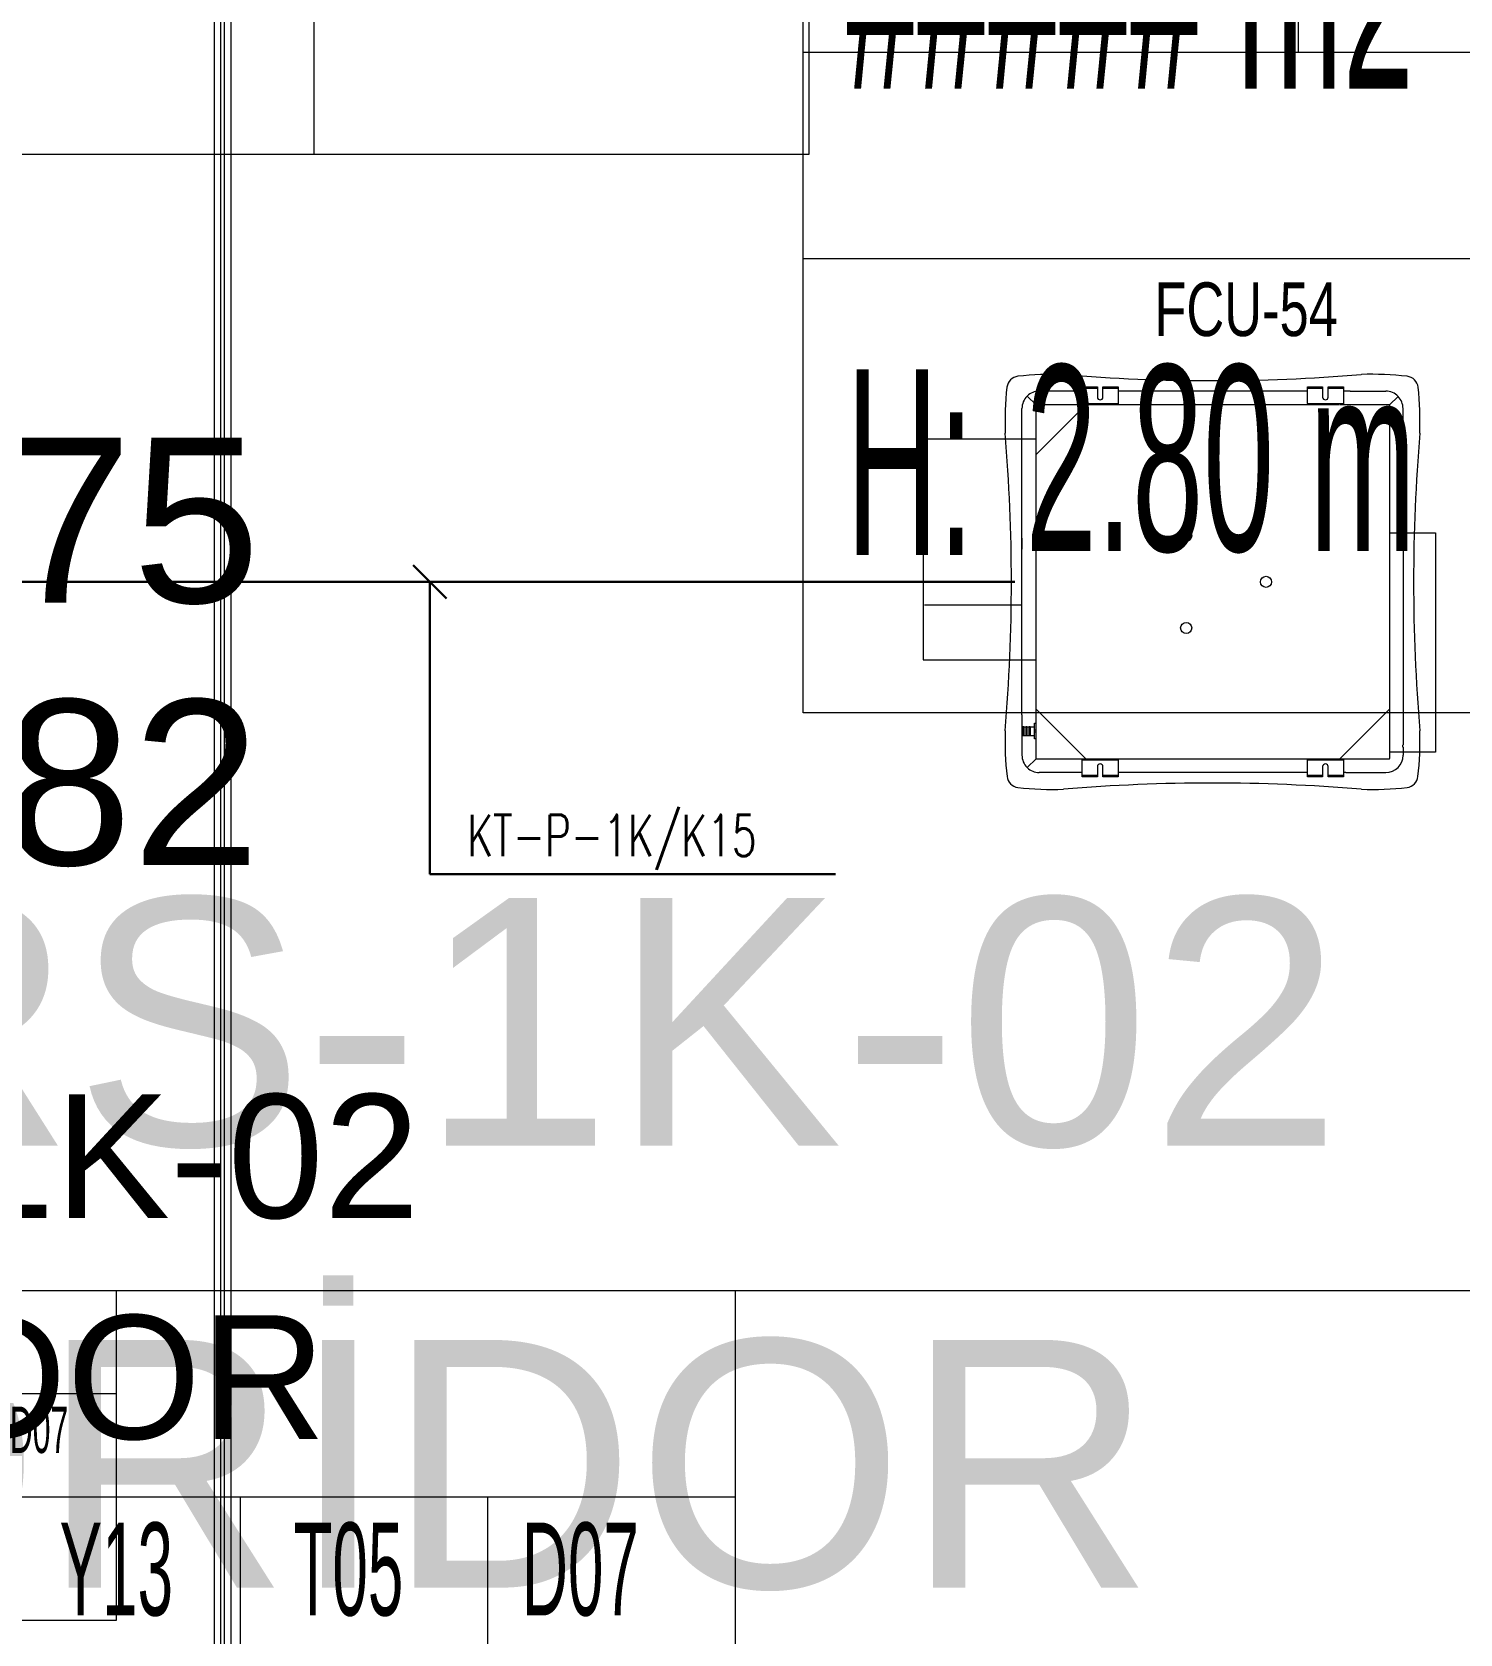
# Model space of a CAD drawing. Extents: x -9058 to 11890, y 0 to 4205.
# Drawn here: x 9290.9 to 9637.1, y 2776 to 3164.1 of the extents above; entities that cross this region are included whole.
import ezdxf
from ezdxf.enums import TextEntityAlignment as Align

# ---------------------------------------------------------------- set-up
doc = ezdxf.new("R2010")
doc.units = 0
doc.header["$MEASUREMENT"] = 0
doc.layers.get('0').update_dxf_attribs({"color": 9, "lineweight": 9})
for name, color, linetype, lineweight in [('40A', 9, 'Continuous', 9), ('E-KABLO', 7, 'Continuous', 30), ('E-YAZI', 7, 'Continuous', 30), ('M-TEFRIS2-015', 129, 'Continuous', 9), ('M-TEFRIS2-015 @ 10 (1)', 129, 'Continuous', 9), ('M-TEFRIS2-015 @ 10 (2)', 129, 'Continuous', 9), ('M-TEFRIS2-015 @ 20', 129, 'Continuous', 9), ('M-TEFRIS2-015 @ 5 (1)', 129, 'Continuous', 9), ('M-TEFRIS2-015 @ 5 (2)', 129, 'Continuous', 9), ('T-FC-KASETLİ-TAVAN', 3, 'Continuous', 20), ('T-FC-NUMARA', 62, 'Continuous', 9)]:
    doc.layers.add(name, color=color, linetype=linetype, lineweight=lineweight)
doc.styles.add('Arial', font='arial.ttf', dxfattribs={"height": 2.5})
doc.styles.add('E-YAZI', font='txttw.shx')
doc.styles.add('LUCIDASANS', font='arial.ttf', dxfattribs={"width": 0.8})
doc.styles.add('MuuM_TEXT-STANDART', font='ARIALN.TTF')

# ---------------------------------------------------------------- blocks, each defined once
blk = doc.blocks.new('0a_roomno2')
blk.add_lwpolyline([(30, -16), (0, -16), (0, 0), (30, 0)], close=True)
for points in [[(0, 0), (30, 0)], [(0, -5), (30, -5)], [(12, -5), (12, -16)], [(18, -5), (18, -16)], [(24, -5), (24, -16)], [(12, -10.5), (0, -10.5)]]:
    blk.add_lwpolyline(points)
at = {"layer": '40A'}
blk.add_lwpolyline([(0, 0), (30, 0)], dxfattribs=at)
at = {"style": 'MuuM_TEXT-STANDART', "width": 0.6}
blk.add_text('H:', height=2.25, dxfattribs=at).set_placement((0.525, -12.962), align=Align.MIDDLE_LEFT)
at = {"style": 'Arial'}
blk.add_attdef('ODANO', (0, 1.505), '', height=3, dxfattribs=at)
blk.add_attdef('MEKANADI', text='', height=3, dxfattribs=at).set_placement((0.525, -4.75), align=Align.BOTTOM_LEFT)
at = {"style": 'MuuM_TEXT-STANDART', "width": 0.6}
for tag, p in [('YER01', (15, -7)), ('TAVAN01', (20.625, -7)), ('DUVAR01', (26.25, -7)), ('YER02', (15, -10.375)), ('TAVAN02', (20.625, -10.375)), ('DUVAR02', (26.25, -10.375)), ('YER03', (15, -13.75)), ('TAVAN03', (20.625, -13.75)), ('DUVAR03', (26.25, -13.75))]:
    blk.add_attdef(tag, text='', height=2.25, dxfattribs=at).set_placement(p, align=Align.MIDDLE_CENTER)
at = {"style": 'MuuM_TEXT-STANDART'}
blk.add_attdef('M2', text='', height=2.25, dxfattribs=at).set_placement((1.323, -7.805), align=Align.MIDDLE_LEFT)
at = {"style": 'MuuM_TEXT-STANDART', "width": 0.6}
blk.add_attdef('TEMIZTAVANYUKSEKLIGI', text='', height=2.25, dxfattribs=at).set_placement((2.7, -13.162), align=Align.MIDDLE_LEFT)
blk = doc.blocks.new('*U647')
at = {"layer": 'M-TEFRIS2-015 @ 10 (1)'}
ref = blk.add_blockref('0a_roomno2', (9161.34, 2859.21), dxfattribs=dict(at, xscale=10, yscale=10, zscale=10))
ref.add_attrib('ODANO', ' PRS-1K-02', (9161.34, 2876.76), dxfattribs={"layer": '0', "height": 30, "style": 'Arial'})
ref.add_attrib('MEKANADI', 'KORİDOR', dxfattribs={"layer": '0', "height": 30, "style": 'Arial'}).set_placement((9166.59, 2814.21), align=Align.BOTTOM_LEFT)
ref.add_attrib('M2', '##### m2', dxfattribs={"layer": '0', "height": 22.5, "style": 'MuuM_TEXT-STANDART', "width": 0.6}).set_placement((9166.59, 2786.08), align=Align.MIDDLE_LEFT)
ref.add_attrib('TEMIZTAVANYUKSEKLIGI', '2.80 m', dxfattribs={"layer": '0', "height": 22.5, "style": 'MuuM_TEXT-STANDART', "width": 0.6}).set_placement((9188.34, 2730.09), align=Align.MIDDLE_LEFT)
ref.add_attrib('YER01', 'Y13', dxfattribs={"layer": '0', "height": 22.5, "style": 'MuuM_TEXT-STANDART', "width": 0.6}).set_placement((9311.34, 2791.71), align=Align.MIDDLE_CENTER)
ref.add_attrib('TAVAN01', 'T05', dxfattribs={"layer": '0', "height": 22.5, "style": 'MuuM_TEXT-STANDART', "width": 0.6}).set_placement((9367.59, 2791.71), align=Align.MIDDLE_CENTER)
ref.add_attrib('DUVAR01', 'D07', dxfattribs={"layer": '0', "height": 22.5, "style": 'MuuM_TEXT-STANDART', "width": 0.6}).set_placement((9423.84, 2791.71), align=Align.MIDDLE_CENTER)
ref.add_attrib('TAVAN02', 'T09', dxfattribs={"layer": '0', "height": 22.5, "style": 'MuuM_TEXT-STANDART', "width": 0.6}).set_placement((9367.59, 2757.96), align=Align.MIDDLE_CENTER)
at = {"layer": 'M-TEFRIS2-015 @ 10 (2)'}
ref = blk.add_blockref('0a_roomno2', (9161.34, 2859.21), dxfattribs=dict(at, xscale=10, yscale=10, zscale=10))
ref.add_attrib('ODANO', ' PRS-1K-02', (9161.34, 2876.76), dxfattribs={"layer": '0', "height": 30, "style": 'Arial'})
ref.add_attrib('MEKANADI', 'KORİDOR', dxfattribs={"layer": '0', "height": 30, "style": 'Arial'}).set_placement((9166.59, 2814.21), align=Align.BOTTOM_LEFT)
ref.add_attrib('M2', '##### m2', dxfattribs={"layer": '0', "height": 22.5, "style": 'MuuM_TEXT-STANDART', "width": 0.6}).set_placement((9166.59, 2786.08), align=Align.MIDDLE_LEFT)
ref.add_attrib('TEMIZTAVANYUKSEKLIGI', '2.80 m', dxfattribs={"layer": '0', "height": 22.5, "style": 'MuuM_TEXT-STANDART', "width": 0.6}).set_placement((9188.34, 2730.09), align=Align.MIDDLE_LEFT)
ref.add_attrib('YER01', 'Y13', dxfattribs={"layer": '0', "height": 22.5, "style": 'MuuM_TEXT-STANDART', "width": 0.6}).set_placement((9311.34, 2791.71), align=Align.MIDDLE_CENTER)
ref.add_attrib('TAVAN01', 'T05', dxfattribs={"layer": '0', "height": 22.5, "style": 'MuuM_TEXT-STANDART', "width": 0.6}).set_placement((9367.59, 2791.71), align=Align.MIDDLE_CENTER)
ref.add_attrib('DUVAR01', 'D07', dxfattribs={"layer": '0', "height": 22.5, "style": 'MuuM_TEXT-STANDART', "width": 0.6}).set_placement((9423.84, 2791.71), align=Align.MIDDLE_CENTER)
ref.add_attrib('TAVAN02', 'T09', dxfattribs={"layer": '0', "height": 22.5, "style": 'MuuM_TEXT-STANDART', "width": 0.6}).set_placement((9367.59, 2757.96), align=Align.MIDDLE_CENTER)
at = {"layer": 'M-TEFRIS2-015 @ 20'}
ref = blk.add_blockref('0a_roomno2', (9161.34, 2859.21), dxfattribs=dict(at, xscale=20, yscale=20, zscale=20))
ref.add_attrib('ODANO', ' PRS-1K-02', (9161.34, 2894.31), dxfattribs={"layer": '0', "height": 60, "style": 'Arial'})
ref.add_attrib('MEKANADI', 'KORİDOR', dxfattribs={"layer": '0', "height": 60, "style": 'Arial'}).set_placement((9171.84, 2769.21), align=Align.BOTTOM_LEFT)
at = {"layer": 'M-TEFRIS2-015 @ 5 (1)'}
ref = blk.add_blockref('0a_roomno2', (9161.34, 2859.21), dxfattribs=dict(at, xscale=5, yscale=5, zscale=5))
ref.add_attrib('ODANO', ' PRS-1K-02', (9161.34, 2867.98), dxfattribs={"layer": '0', "height": 15, "style": 'Arial'})
ref.add_attrib('MEKANADI', 'KORİDOR', dxfattribs={"layer": '0', "height": 15, "style": 'Arial'}).set_placement((9163.97, 2836.71), align=Align.BOTTOM_LEFT)
ref.add_attrib('M2', '##### m2', dxfattribs={"layer": '0', "height": 11.25, "style": 'MuuM_TEXT-STANDART', "width": 0.6}).set_placement((9163.97, 2822.64), align=Align.MIDDLE_LEFT)
ref.add_attrib('TEMIZTAVANYUKSEKLIGI', '2.80 m', dxfattribs={"layer": '0', "height": 11.25, "style": 'MuuM_TEXT-STANDART', "width": 0.6}).set_placement((9174.84, 2794.65), align=Align.MIDDLE_LEFT)
ref.add_attrib('YER01', 'Y13', dxfattribs={"layer": '0', "height": 11.25, "style": 'MuuM_TEXT-STANDART', "width": 0.6}).set_placement((9236.34, 2825.46), align=Align.MIDDLE_CENTER)
ref.add_attrib('TAVAN01', 'T05', dxfattribs={"layer": '0', "height": 11.25, "style": 'MuuM_TEXT-STANDART', "width": 0.6}).set_placement((9264.47, 2825.46), align=Align.MIDDLE_CENTER)
ref.add_attrib('DUVAR01', 'D07', dxfattribs={"layer": '0', "height": 11.25, "style": 'MuuM_TEXT-STANDART', "width": 0.6}).set_placement((9292.59, 2825.46), align=Align.MIDDLE_CENTER)
ref.add_attrib('TAVAN02', 'T09', dxfattribs={"layer": '0', "height": 11.25, "style": 'MuuM_TEXT-STANDART', "width": 0.6}).set_placement((9264.47, 2808.58), align=Align.MIDDLE_CENTER)
at = {"layer": 'M-TEFRIS2-015 @ 5 (2)'}
ref = blk.add_blockref('0a_roomno2', (9161.34, 2859.21), dxfattribs=dict(at, xscale=5, yscale=5, zscale=5))
ref.add_attrib('ODANO', ' PRS-1K-02', (9161.34, 2867.98), dxfattribs={"layer": '0', "height": 15, "style": 'Arial'})
ref.add_attrib('MEKANADI', 'KORİDOR', dxfattribs={"layer": '0', "height": 15, "style": 'Arial'}).set_placement((9163.97, 2836.71), align=Align.BOTTOM_LEFT)
ref.add_attrib('M2', '##### m2', dxfattribs={"layer": '0', "height": 11.25, "style": 'MuuM_TEXT-STANDART', "width": 0.6}).set_placement((9163.97, 2822.64), align=Align.MIDDLE_LEFT)
ref.add_attrib('TEMIZTAVANYUKSEKLIGI', '2.80 m', dxfattribs={"layer": '0', "height": 11.25, "style": 'MuuM_TEXT-STANDART', "width": 0.6}).set_placement((9174.84, 2794.65), align=Align.MIDDLE_LEFT)
ref.add_attrib('YER01', 'Y13', dxfattribs={"layer": '0', "height": 11.25, "style": 'MuuM_TEXT-STANDART', "width": 0.6}).set_placement((9236.34, 2825.46), align=Align.MIDDLE_CENTER)
ref.add_attrib('TAVAN01', 'T05', dxfattribs={"layer": '0', "height": 11.25, "style": 'MuuM_TEXT-STANDART', "width": 0.6}).set_placement((9264.47, 2825.46), align=Align.MIDDLE_CENTER)
ref.add_attrib('DUVAR01', 'D07', dxfattribs={"layer": '0', "height": 11.25, "style": 'MuuM_TEXT-STANDART', "width": 0.6}).set_placement((9292.59, 2825.46), align=Align.MIDDLE_CENTER)
ref.add_attrib('TAVAN02', 'T09', dxfattribs={"layer": '0', "height": 11.25, "style": 'MuuM_TEXT-STANDART', "width": 0.6}).set_placement((9264.47, 2808.58), align=Align.MIDDLE_CENTER)
blk = doc.blocks.new('*U671')
at = {"layer": 'M-TEFRIS2-015 @ 20', "xscale": 20, "yscale": 20, "zscale": 20}
blk.add_blockref('0a_roomno2', (8879.22, 3454.43), dxfattribs=at)
blk = doc.blocks.new('0a_elevationtarget-p')
at = {"style": 'Arial'}
blk.add_attdef('BITMISKOT', text='', height=2, dxfattribs=at).set_placement((4.5, 0), align=Align.BOTTOM_LEFT)
blk.add_attdef('KABAKOT', text='', height=2, dxfattribs=at).set_placement((4.5, -0.592), align=Align.TOP_LEFT)
blk = doc.blocks.new('*U674')
at = {"layer": 'M-TEFRIS2-015 @ 20'}
ref = blk.add_blockref('0a_elevationtarget-p', (1705.85, 3013.5), dxfattribs=dict(at, xscale=20, yscale=20, zscale=-20, rotation=180))
ref.add_attrib('BITMISKOT', 'BK +1.82', dxfattribs={"layer": '0', "height": 40, "style": 'Arial'}).set_placement((9114.84, 2950.33), align=Align.BOTTOM_LEFT)
ref.add_attrib('KABAKOT', 'KK +1.75', dxfattribs={"layer": '0', "height": 40, "style": 'Arial'}).set_placement((9114.84, 3065.86), align=Align.TOP_LEFT)
blk = doc.blocks.new('*U679')
at = {"layer": 'M-TEFRIS2-015 @ 10 (1)'}
ref = blk.add_blockref('0a_roomno2', (9477.8, 3319.13), dxfattribs=dict(at, xscale=10, yscale=10, zscale=10))
ref.add_attrib('ODANO', ' PRS-1K-01', (9477.8, 3336.68), dxfattribs={"layer": '0', "height": 30, "style": 'Arial'})
ref.add_attrib('MEKANADI', 'TOPLANTI ODASI', dxfattribs={"layer": '0', "height": 30, "style": 'Arial', "width": 0.8}).set_placement((9483.05, 3274.13), align=Align.BOTTOM_LEFT)
ref.add_attrib('M2', '##### m2', dxfattribs={"layer": '0', "height": 22.5, "style": 'MuuM_TEXT-STANDART', "width": 0.6}).set_placement((9483.05, 3246.01), align=Align.MIDDLE_LEFT)
ref.add_attrib('TEMIZTAVANYUKSEKLIGI', '2.80 m', dxfattribs={"layer": '0', "height": 22.5, "style": 'MuuM_TEXT-STANDART', "width": 0.6}).set_placement((9504.8, 3190.01), align=Align.MIDDLE_LEFT)
ref.add_attrib('YER01', 'Y25', dxfattribs={"layer": '0', "height": 22.5, "style": 'MuuM_TEXT-STANDART', "width": 0.6}).set_placement((9627.8, 3251.63), align=Align.MIDDLE_CENTER)
ref.add_attrib('TAVAN01', 'T05', dxfattribs={"layer": '0', "height": 22.5, "style": 'MuuM_TEXT-STANDART', "width": 0.6}).set_placement((9684.05, 3251.63), align=Align.MIDDLE_CENTER)
ref.add_attrib('DUVAR01', 'D07', dxfattribs={"layer": '0', "height": 22.5, "style": 'MuuM_TEXT-STANDART', "width": 0.6}).set_placement((9740.3, 3251.63), align=Align.MIDDLE_CENTER)
ref.add_attrib('TAVAN02', 'T07', dxfattribs={"layer": '0', "height": 22.5, "style": 'MuuM_TEXT-STANDART', "width": 0.6}).set_placement((9684.05, 3217.88), align=Align.MIDDLE_CENTER)
ref.add_attrib('TAVAN03', 'T09', dxfattribs={"layer": '0', "height": 22.5, "style": 'MuuM_TEXT-STANDART', "width": 0.6}).set_placement((9684.05, 3184.13), align=Align.MIDDLE_CENTER)
at = {"layer": 'M-TEFRIS2-015 @ 10 (2)'}
ref = blk.add_blockref('0a_roomno2', (9477.8, 3319.13), dxfattribs=dict(at, xscale=10, yscale=10, zscale=10))
ref.add_attrib('ODANO', ' PRS-1K-01', (9477.8, 3336.68), dxfattribs={"layer": '0', "height": 30, "style": 'Arial'})
ref.add_attrib('MEKANADI', 'TOPLANTI ODASI', dxfattribs={"layer": '0', "height": 30, "style": 'Arial', "width": 0.8}).set_placement((9483.05, 3274.13), align=Align.BOTTOM_LEFT)
ref.add_attrib('M2', '##### m2', dxfattribs={"layer": '0', "height": 22.5, "style": 'MuuM_TEXT-STANDART', "width": 0.6}).set_placement((9483.05, 3246.01), align=Align.MIDDLE_LEFT)
ref.add_attrib('TEMIZTAVANYUKSEKLIGI', '2.80 m', dxfattribs={"layer": '0', "height": 22.5, "style": 'MuuM_TEXT-STANDART', "width": 0.6}).set_placement((9504.8, 3190.01), align=Align.MIDDLE_LEFT)
ref.add_attrib('YER01', 'Y25', dxfattribs={"layer": '0', "height": 22.5, "style": 'MuuM_TEXT-STANDART', "width": 0.6}).set_placement((9627.8, 3251.63), align=Align.MIDDLE_CENTER)
ref.add_attrib('TAVAN01', 'T05', dxfattribs={"layer": '0', "height": 22.5, "style": 'MuuM_TEXT-STANDART', "width": 0.6}).set_placement((9684.05, 3251.63), align=Align.MIDDLE_CENTER)
ref.add_attrib('DUVAR01', 'D07', dxfattribs={"layer": '0', "height": 22.5, "style": 'MuuM_TEXT-STANDART', "width": 0.6}).set_placement((9740.3, 3251.63), align=Align.MIDDLE_CENTER)
ref.add_attrib('TAVAN02', 'T07', dxfattribs={"layer": '0', "height": 22.5, "style": 'MuuM_TEXT-STANDART', "width": 0.6}).set_placement((9684.05, 3217.88), align=Align.MIDDLE_CENTER)
ref.add_attrib('TAVAN03', 'T09', dxfattribs={"layer": '0', "height": 22.5, "style": 'MuuM_TEXT-STANDART', "width": 0.6}).set_placement((9684.05, 3184.13), align=Align.MIDDLE_CENTER)
at = {"layer": 'M-TEFRIS2-015 @ 20'}
ref = blk.add_blockref('0a_roomno2', (9477.8, 3319.13), dxfattribs=dict(at, xscale=20, yscale=20, zscale=20))
ref.add_attrib('M2', '##### m2', dxfattribs={"layer": '0', "height": 45, "style": 'MuuM_TEXT-STANDART', "width": 0.6}).set_placement((9488.3, 3172.88), align=Align.MIDDLE_LEFT)
ref.add_attrib('TEMIZTAVANYUKSEKLIGI', '2.80 m', dxfattribs={"layer": '0', "height": 45, "style": 'MuuM_TEXT-STANDART', "width": 0.6}).set_placement((9531.8, 3060.89), align=Align.MIDDLE_LEFT)
blk = doc.blocks.new('jkvhj')
at = {"color": 252, "lineweight": 0}
for p, q in [((-21.06, 31.3), (-21.06, 31.5)), ((-21.06, 31.5), (-18.61, 31.5)), ((-21.06, 31.3), (-18.61, 31.3)), ((-21.06, 28.8), (-21.06, 31.3)), ((-18.61, 31.5), (-18.61, 29.85)), ((-17.71, 31.5), (-15.26, 31.5)), ((-17.71, 29.85), (-17.71, 31.5)), ((-17.71, 31.3), (-15.26, 31.3)), ((-15.26, 31.5), (-15.26, 31.3)), ((-15.26, 31.3), (-15.26, 28.8)), ((15.34, 31.3), (15.34, 31.5)), ((15.34, 31.5), (17.79, 31.5)), ((15.34, 28.8), (15.34, 31.3)), ((15.34, 31.3), (17.79, 31.3)), ((17.79, 31.5), (17.79, 29.85)), ((18.69, 31.5), (21.14, 31.5)), ((18.69, 29.85), (18.69, 31.5)), ((18.69, 31.3), (21.14, 31.3)), ((21.14, 31.5), (21.14, 31.3)), ((21.14, 31.3), (21.14, 28.8)), ((-29.96, 30.01), (-28.53, 28.57)), ((-21.53, 30.8), (-28.01, 30.8)), ((-21.06, 30.8), (-21.53, 30.8)), ((-21.06, 28.8), (-15.26, 28.8)), ((-21.06, 28.6), (-21.06, 28.8)), ((-20.46, 28.6), (-20.56, 28.6)), ((15.34, 30.8), (-15.26, 30.8)), ((-15.26, 28.8), (-15.26, 28.6)), ((15.34, 28.8), (21.14, 28.8)), ((15.34, 28.8), (15.34, 28.6)), ((22.22, 30.8), (21.14, 30.8)), ((21.14, 28.8), (21.14, 28.6)), ((22.22, 30.8), (27.99, 30.8)), ((28.61, 28.57), (29.99, 29.95)), ((-30.81, 21.53), (-30.81, 28)), ((30.79, 26.3), (30.79, 28)), ((30.79, 22.23), (30.79, 26.36)), ((-46.76, 23.12), (-46.76, -12.58)), ((-46.76, 23.12), (-46.56, 23.12)), ((-46.56, 23.12), (-28.76, 23.12)), ((-30.81, -21.48), (-30.81, 21.53)), ((-28.76, 23.12), (-28.56, 23.12)), ((30.79, 22.23), (30.79, -21.48)), ((28.64, 7.9), (36.04, 7.9)), ((36.04, 7.9), (36.04, -27.5)), ((-30.81, 7.04), (-30.81, 5.26)), ((-31.01, -3.77), (-46.56, -3.77)), ((-46.76, -12.58), (-46.56, -12.58)), ((-46.56, -12.58), (-28.76, -12.58)), ((-28.76, -12.58), (-28.56, -12.58)), ((-30.81, -21.48), (-30.81, -28)), ((-28.76, -22.85), (-28.56, -22.85)), ((-28.76, -23.4), (-28.76, -22.85)), ((30.79, -21.48), (30.79, -26.35)), ((-30.76, -23.45), (-30.59, -23.35)), ((-30.76, -23.45), (-30.76, -24.75)), ((-30.59, -24.85), (-30.76, -24.75)), ((-30.59, -23.35), (-30.49, -23.35)), ((-30.59, -24.85), (-30.59, -23.35)), ((-30.49, -24.85), (-30.59, -24.85)), ((-30.49, -23.35), (-30.49, -24.85)), ((-30.49, -23.4), (-30.19, -23.4)), ((-30.49, -24.8), (-30.19, -24.8)), ((-30.19, -23.4), (-30.09, -23.35)), ((-30.19, -23.4), (-30.19, -24.8)), ((-30.09, -24.85), (-30.19, -24.8)), ((-30.09, -23.35), (-29.99, -23.35)), ((-30.09, -24.85), (-30.09, -23.35)), ((-29.99, -24.85), (-30.09, -24.85)), ((-29.99, -23.35), (-29.99, -24.85)), ((-29.99, -23.4), (-29.69, -23.4)), ((-29.99, -24.8), (-29.69, -24.8)), ((-29.69, -23.4), (-29.59, -23.35)), ((-29.69, -23.4), (-29.69, -24.8)), ((-29.59, -24.85), (-29.69, -24.8)), ((-29.59, -24.85), (-29.59, -23.35)), ((-29.59, -23.35), (-29.49, -23.35)), ((-29.49, -24.85), (-29.59, -24.85)), ((-29.49, -23.35), (-29.49, -24.85)), ((-29.49, -23.4), (-28.76, -23.4)), ((-29.49, -24.8), (-28.76, -24.8)), ((-28.76, -23.9), (-28.76, -23.4)), ((-28.76, -23.9), (-28.56, -23.9)), ((-28.76, -24.1), (-28.76, -23.9)), ((-28.76, -24.3), (-28.76, -24.1)), ((-28.56, -24.3), (-28.76, -24.3)), ((-28.76, -24.8), (-28.76, -24.3)), ((-28.76, -25.35), (-28.76, -24.8)), ((-28.56, -25.35), (-28.76, -25.35)), ((-28.56, -27.8), (-28.56, -28.1)), ((36.04, -27.5), (28.64, -27.5)), ((30.79, -26.73), (30.79, -28)), ((-28.53, -28.57), (-29.97, -30)), ((-21.53, -30.8), (-28.01, -30.8)), ((-21.06, -30.8), (-21.53, -30.8)), ((-21.06, -28.8), (-21.06, -28.6)), ((-15.26, -28.8), (-21.06, -28.8)), ((-21.06, -31.3), (-21.06, -28.8)), ((-18.61, -29.85), (-18.61, -31.5)), ((-17.71, -31.5), (-17.71, -29.85)), ((-15.26, -28.6), (-15.26, -28.8)), ((-15.26, -28.8), (-15.26, -31.3)), ((15.34, -30.8), (-15.26, -30.8)), ((15.34, -28.8), (15.34, -28.6)), ((15.34, -31.3), (15.34, -28.8)), ((21.14, -28.8), (15.34, -28.8)), ((17.79, -29.85), (17.79, -31.5)), ((18.69, -31.5), (18.69, -29.85)), ((21.14, -28.6), (21.14, -28.8)), ((21.14, -28.8), (21.14, -31.3)), ((21.52, -30.8), (21.14, -30.8)), ((21.52, -30.8), (27.99, -30.8)), ((-18.61, -31.3), (-21.06, -31.3)), ((-21.06, -31.5), (-21.06, -31.3)), ((-18.61, -31.5), (-21.06, -31.5)), ((-15.26, -31.3), (-17.71, -31.3)), ((-15.26, -31.5), (-17.71, -31.5)), ((-15.26, -31.3), (-15.26, -31.5)), ((17.79, -31.3), (15.34, -31.3)), ((15.34, -31.5), (15.34, -31.3)), ((17.79, -31.5), (15.34, -31.5)), ((21.14, -31.3), (18.69, -31.3)), ((21.14, -31.5), (18.69, -31.5)), ((21.14, -31.3), (21.14, -31.5))]:
    blk.add_line(p, q, dxfattribs=at)
for p, q in [((-28.56, 20.5), (-20.46, 28.6)), ((-28.56, 28.5), (-28.56, 27.4)), ((-28.06, 28.6), (-28.46, 28.6)), ((-20.46, 28.6), (-28.06, 28.6)), ((-17.2, 28.6), (-20.46, 28.6)), ((15.34, 28.6), (-17.2, 28.6)), ((20.54, 28.6), (15.34, 28.6)), ((21.14, 28.6), (20.64, 28.6)), ((28.54, 28.6), (21.14, 28.6)), ((28.64, 20.5), (28.64, 28.5)), ((-28.56, 28.1), (-28.56, 27.8)), ((-28.56, 27.4), (-28.56, 20.5)), ((28.64, 27.8), (28.64, 28.1)), ((-28.56, 20.5), (-28.56, -28.5)), ((28.64, 7.9), (28.64, 20.5)), ((28.64, -20.5), (28.64, 7.9)), ((-28.56, -20.5), (-20.46, -28.6)), ((28.64, -20.5), (20.56, -28.6)), ((28.64, -27.5), (28.64, -20.5)), ((-28.56, -22.85), (-28.56, -23.9)), ((-28.56, -23.9), (-28.56, -24.1)), ((-28.56, -24.1), (-28.56, -24.3)), ((-28.56, -24.3), (-28.56, -25.35)), ((28.64, -28.5), (28.64, -27.5)), ((28.64, -28.1), (28.64, -27.8)), ((-28.46, -28.6), (-28.06, -28.6)), ((-28.06, -28.6), (-16.92, -28.6)), ((-16.92, -28.6), (20.56, -28.6)), ((20.56, -28.6), (28.54, -28.6))]:
    blk.add_line(p, q)
for centre in [(-4.26, 7.45), (8.64, 0), (-4.26, -7.45)]:
    blk.add_circle(centre, 0.9, dxfattribs=at)
for centre, radius, start, end in [((16.46, 25.91), 50, 173.6548, 182.1901), ((-31.24, 31.22), 2, 96.5483, 173.6548), ((-25.77, -16.47), 50, 88.068, 96.5483), ((-0.01, 321), 288.5, 265.2133, 270), ((-0.01, 321), 288.5, 270, 274.7719), ((25.75, -16.47), 50, 83.4517, 91.932), ((31.23, 31.22), 2, 6.3452, 83.4517), ((-16.48, 25.91), 50, 357.8099, 6.3452), ((-28.46, 28.5), 0.1, 134.9586, 180), ((-28.46, 28.5), 0.1, 90, 134.9586), ((28.54, 28.5), 0.1, 45.0414, 90), ((28.54, 28.5), 0.1, 0, 45.0414), ((-321.01, 0), 288.5, 0, 4.7719), ((320.99, 0), 288.5, 175.2281, 180), ((-321.01, 0), 288.5, 355.2133, 0), ((320.99, 0), 288.5, 180, 184.7867), ((16.46, -25.76), 50, 178.0684, 186.5277), ((-16.48, -25.76), 50, 353.4723, 1.9316), ((-28.46, -28.5), 0.1, 180, 225.0414), ((-28.46, -28.5), 0.1, 225.0414, 270), ((28.54, -28.5), 0.1, 270, 0), ((-31.23, -31.22), 2, 186.5277, 263.4723), ((-25.77, 16.47), 50, 263.4723, 271.9334), ((-0.01, -321), 288.5, 90, 94.7867), ((-0.01, -321), 288.5, 85.2281, 90), ((25.75, 16.47), 50, 268.0666, 276.5277), ((31.21, -31.22), 2, 276.5277, 353.4723)]:
    blk.add_arc(centre, radius, start, end)
for centre, radius, start, end in [((-27.92, 27.96), 2.89, 135.0273, 179.2423), ((-28.05, 28.09), 2.71, 89.2423, 135.0273), ((-18.16, 29.85), 0.45, 180, 0), ((18.24, 29.85), 0.45, 180, 0), ((28.02, 28.09), 2.72, 43.4512, 90.6949), ((27.9, 27.96), 2.89, 0.7887, 43.545), ((-27.92, -27.96), 2.89, 180.7417, 224.9567), ((27.99, -28), 2.8, 270, 0), ((30.91, -26.54), 0.225, 123.1177, 236.9215), ((-28.04, -28.08), 2.71, 224.9567, 270.7417), ((-18.16, -29.85), 0.45, 0, 180), ((18.24, -29.85), 0.45, 0, 180)]:
    blk.add_arc(centre, radius, start, end, dxfattribs=at)

msp = doc.modelspace()

# ---------------------------------------------------------------- linework, layer by layer
at = {"layer": 'E-KABLO', "color": 6, "ltscale": 40}
msp.add_line((9529.17, 3030.91), (9238.97, 3030.91), dxfattribs=at)
at = {"layer": 'E-KABLO'}
msp.add_line((9387.36, 2960.08), (9387.36, 3030.91), dxfattribs=at)
at = {"layer": 'E-YAZI'}
for p, q in [((9383.32, 3034.95), (9391.4, 3026.87)), ((9387.36, 2960.08), (9485.69, 2960.08))]:
    msp.add_line(p, q, dxfattribs=at)
at = {"layer": 'M-TEFRIS2-015'}
for points in [[(9336.56, 3217.9), (9336.56, 2417.21)], [(9337.56, 2417.21), (9337.56, 3217.9)], [(9335.07, 3214.91), (9335.07, 2420.2)], [(9339.07, 3214.91), (9339.07, 2420.21)]]:
    msp.add_lwpolyline(points, dxfattribs=at)

# ---------------------------------------------------------------- block references
at = {"layer": 'M-TEFRIS2-015', "color": 6}
for name in ['*U671', '*U679', '*U674', '*U647']:
    msp.add_blockref(name, (0, 0), dxfattribs=at)
at = {"layer": 'T-FC-KASETLİ-TAVAN', "xscale": 1.5, "yscale": 1.5, "zscale": 1.5}
msp.add_blockref('jkvhj', (9577.08, 3030.9), dxfattribs=at)

# ---------------------------------------------------------------- texts
at = {"layer": 'E-KABLO', "color": 3, "linetype": 'Continuous', "style": 'E-YAZI', "width": 0.7}
msp.add_text('KT-P-1K/K15', height=10, dxfattribs=at).set_placement((9396.37, 2964.46))
at = {"layer": 'T-FC-NUMARA', "color": 2, "ltscale": 0.5, "style": 'LUCIDASANS', "width": 0.7}
msp.add_text('FCU-54', height=13, dxfattribs=at).set_placement((9585.21, 3096.96), align=Align.MIDDLE)

doc.saveas('drawing.dxf')
